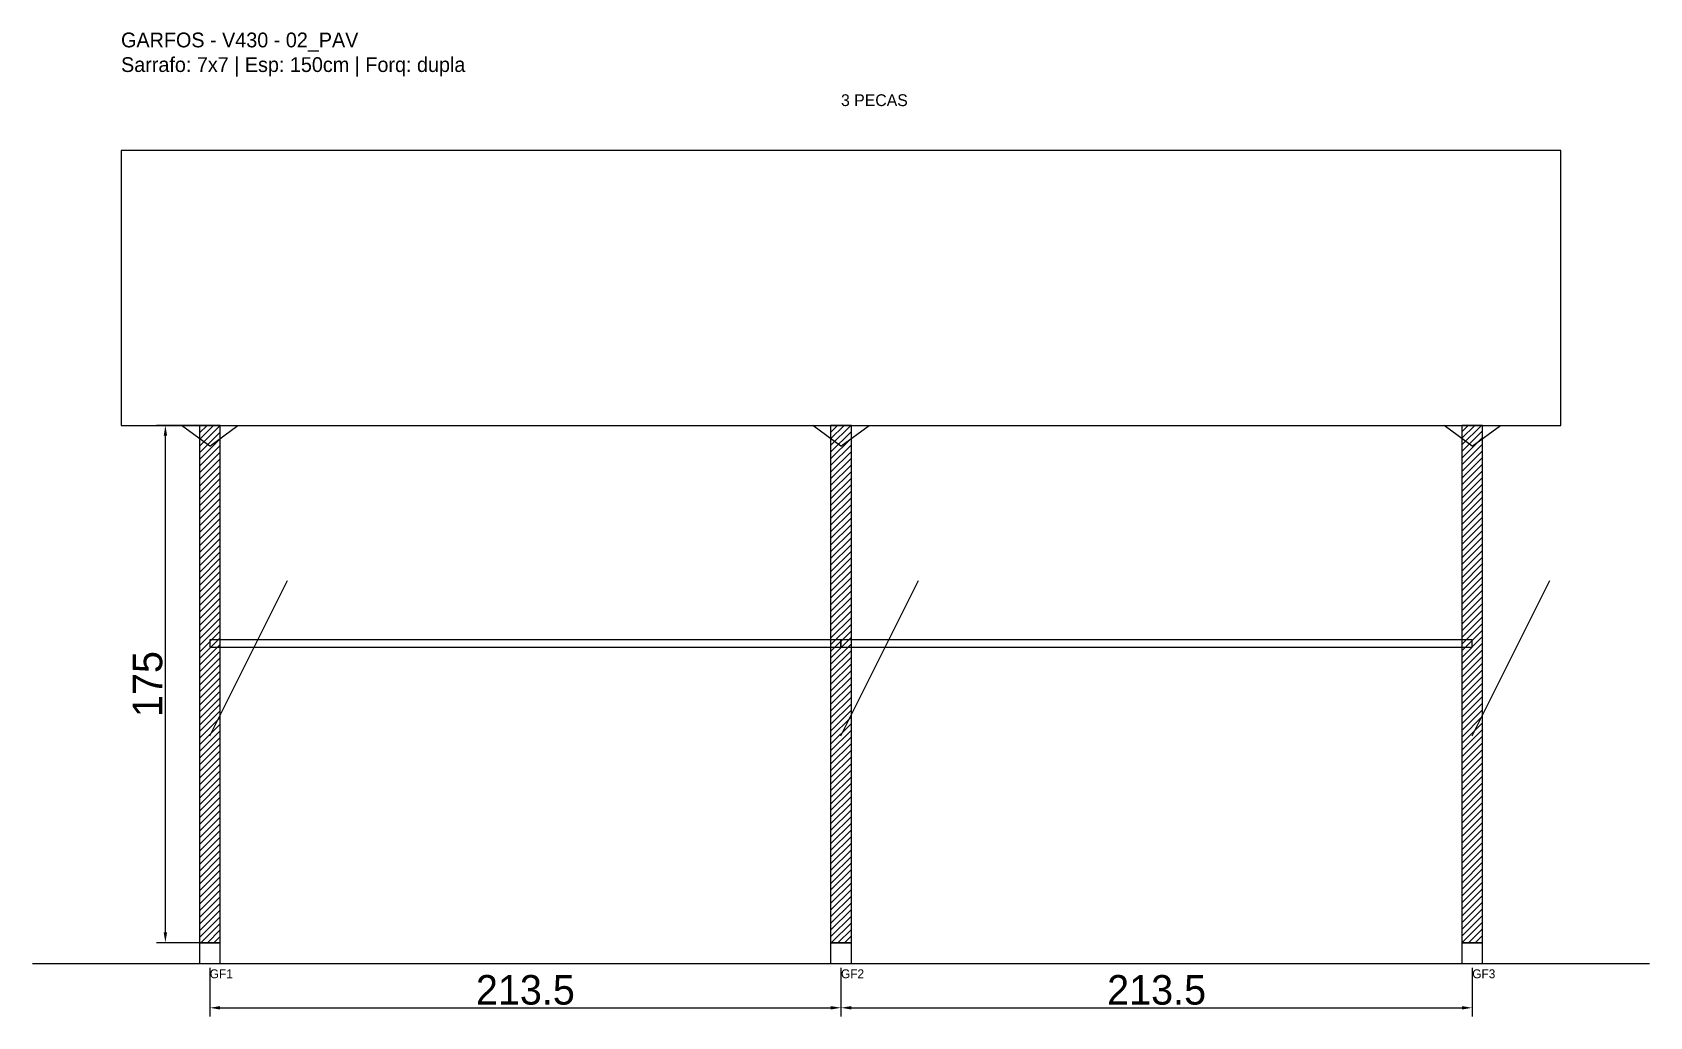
# Model space of a CAD drawing. Header units: metres. Extents: x -30 to 517, y -25 to 308.
import ezdxf

# ---------------------------------------------------------------- set-up
doc = ezdxf.new("R2010")
doc.units = ezdxf.units.M
for name, color, linetype in [('BARRA_ANCORAGEM', 1, 'Continuous'), ('COTA', 241, 'Continuous'), ('GARFOS OK', 3, 'Continuous'), ('NOME DA VIGA', 6, 'Continuous'), ('SARR_7x7', 40, 'Continuous'), ('TIRAS REESCORAMENTO', 252, 'Continuous'), ('VIGAS', 3, 'Continuous')]:
    doc.layers.add(name, color=color, linetype=linetype)
doc.dimstyles.new('EZ DXF', dxfattribs={"dimtxt": 10, "dimasz": 3.5, "dimexe": 3, "dimexo": 1.5, "dimgap": 1, "dimtad": 1, "dimdec": 1, "dimdsep": 46, "dimcen": 2.5, "dimazin": 3, "dimtfac": 1, "dimtmove": 0, "dimatfit": 3})

msp = doc.modelspace()

# ---------------------------------------------------------------- hatches: boundary and pattern name
at = {"layer": 'COTA'}
h = msp.add_hatch(dxfattribs=at)
h.set_pattern_fill('ANSI31', scale=0.5)
h.paths.add_polyline_path([(26.5, 0), (33.5, 0), (33.5, 175), (26.5, 175)])
h = msp.add_hatch(dxfattribs=at)
h.set_pattern_fill('ANSI31', scale=0.5)
h.paths.add_polyline_path([(240, 0), (247, 0), (247, 175), (240, 175)])
h = msp.add_hatch(dxfattribs=at)
h.set_pattern_fill('ANSI31', scale=0.5)
h.paths.add_polyline_path([(453.5, 0), (460.5, 0), (460.5, 175), (453.5, 175)])

# ---------------------------------------------------------------- linework, layer by layer
at = {"layer": 'BARRA_ANCORAGEM'}
for p, q in [((30, 70), (56.25, 122.5)), ((243.5, 70), (269.75, 122.5)), ((457, 70), (483.25, 122.5))]:
    msp.add_line(p, q, dxfattribs=at)
at = {"layer": 'GARFOS OK'}
for p, q in [((30, 168), (20.5, 175)), ((20.5, 175), (39.5, 175)), ((30, 168), (39.5, 175)), ((243.5, 168), (234, 175)), ((234, 175), (253, 175)), ((243.5, 168), (253, 175)), ((457, 168), (447.5, 175)), ((447.5, 175), (466.5, 175)), ((457, 168), (466.5, 175))]:
    msp.add_line(p, q, dxfattribs=at)
at = {"layer": 'GARFOS OK', "linetype": 'CONTINUOUS'}
msp.add_line((-30, -7), (517, -7), dxfattribs=at)
at = {"layer": 'GARFOS OK'}
for points in [[(26.5, 0), (33.5, 0), (33.5, 175), (26.5, 175), (26.5, 0)], [(240, 0), (247, 0), (247, 175), (240, 175), (240, 0)], [(453.5, 0), (460.5, 0), (460.5, 175), (453.5, 175), (453.5, 0)]]:
    msp.add_lwpolyline(points, dxfattribs=at)
at = {"layer": 'SARR_7x7'}
for points in [[(26.5, -7), (33.5, -7), (33.5, 0), (26.5, 0), (26.5, -7)], [(240, -7), (247, -7), (247, 0), (240, 0), (240, -7)], [(453.5, -7), (460.5, -7), (460.5, 0), (453.5, 0), (453.5, -7)]]:
    msp.add_lwpolyline(points, dxfattribs=at)
at = {"layer": 'TIRAS REESCORAMENTO'}
for points in [[(30, 100), (243.5, 100), (243.5, 102.5), (30, 102.5), (30, 100)], [(243.5, 100), (457, 100), (457, 102.5), (243.5, 102.5), (243.5, 100)]]:
    msp.add_lwpolyline(points, dxfattribs=at)
at = {"layer": 'VIGAS'}
msp.add_lwpolyline([(0, 175), (487, 175), (487, 268), (0, 268), (0, 175)], dxfattribs=at)

# ---------------------------------------------------------------- texts
at = {"layer": 'NOME DA VIGA'}
for s, height, p in [('3 PECAS', 4, (243.5, 283)), ('GF1', 3, (30, -12)), ('GF2', 3, (243.5, -12)), ('GF3', 3, (457, -12))]:
    msp.add_text(s, height=height, dxfattribs=at).set_placement(p)
at = {"layer": 'NOME DA VIGA', "insert": (0, 293), "char_height": 5, "attachment_point": 7}
msp.add_mtext('GARFOS - V430 - 02_PAV\\PSarrafo: 7x7 | Esp: 150cm | Forq: dupla', dxfattribs=at)

# ---------------------------------------------------------------- dimensions: what is measured, and where the dimension line sits
at = {"layer": 'COTA'}
msp.add_linear_dim(base=(15, 0), p1=(30, 0), p2=(30, 175), angle=90, dimstyle='EZ DXF', dxfattribs=at).render()
for base, p1, p2 in [((30, -22), (30, -7), (243.5, -7)), ((243.5, -22), (243.5, -7), (457, -7))]:
    msp.add_linear_dim(base=base, p1=p1, p2=p2, dimstyle='EZ DXF', dxfattribs=at).render()

doc.saveas('drawing.dxf')
